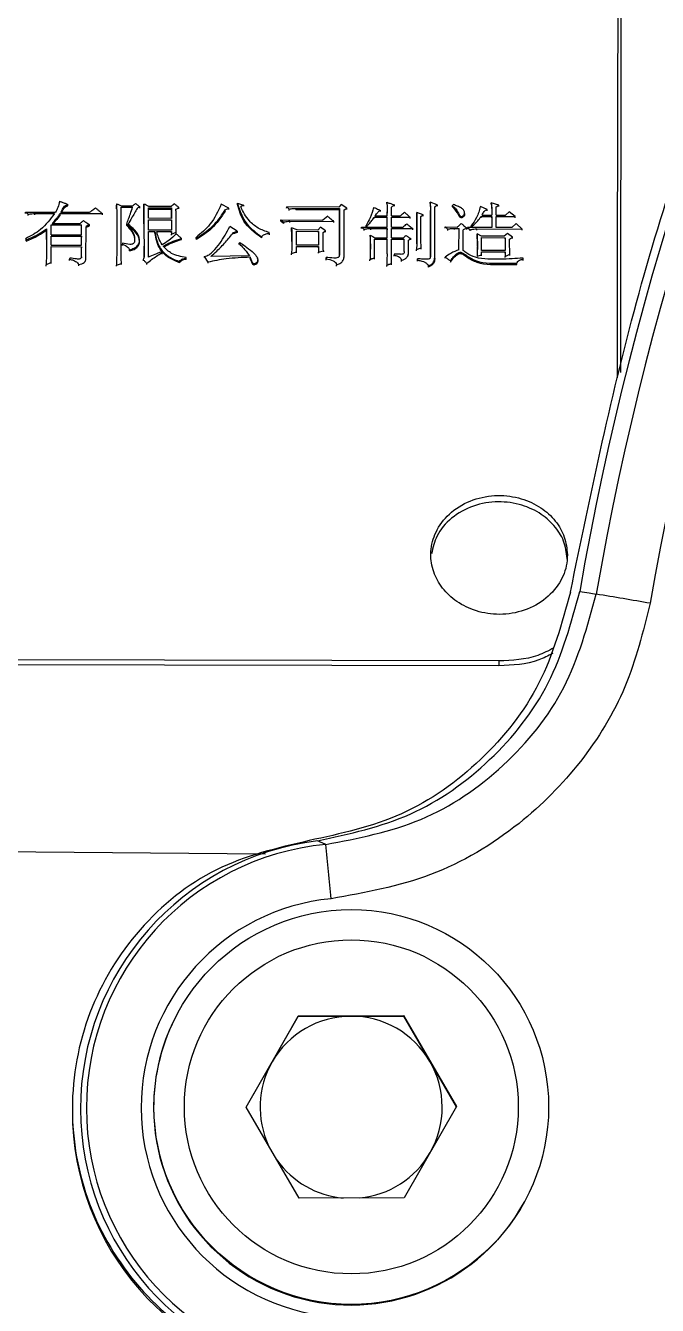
# Model space of a CAD drawing. Header units: millimetres. Extents: x 2271 to 4415, y 823 to 2339.
# Drawn here: x 2781.12 to 2801.94, y 2075.14 to 2117.29 of the extents above; entities that cross this region are included whole.
import ezdxf

# ---------------------------------------------------------------- set-up
doc = ezdxf.new("R2010")
doc.units = ezdxf.units.MM

msp = doc.modelspace()

# ---------------------------------------------------------------- linework, layer by layer
at = {"color": 7, "linetype": 'Continuous', "lineweight": 25}
for p, q in [((2782.521, 2111.357), (2782.521, 2111.399)), ((2784.122, 2111.423), (2784.122, 2111.381)), ((2784.124, 2111.253), (2784.122, 2111.38)), ((2784.272, 2109.907), (2784.274, 2111.307)), ((2784.274, 2111.307), (2784.652, 2111.306)), ((2784.285, 2111.351), (2784.652, 2111.351)), ((2784.803, 2111.229), (2784.804, 2111.27)), ((2785.171, 2111.288), (2785.929, 2111.286)), ((2785.171, 2110.941), (2785.171, 2111.288)), ((2785.171, 2111.245), (2785.928, 2111.244)), ((2785.918, 2111.331), (2785.182, 2111.332)), ((2785.929, 2111.286), (2785.928, 2110.939)), ((2785.928, 2110.939), (2785.928, 2111.244)), ((2787.822, 2111.274), (2787.573, 2111.407)), ((2787.702, 2111.179), (2787.703, 2111.221)), ((2787.703, 2111.221), (2787.822, 2111.274)), ((2788.103, 2111.4), (2788.103, 2111.442)), ((2789.725, 2111.273), (2789.726, 2111.315)), ((2789.726, 2111.315), (2789.812, 2111.244)), ((2791.446, 2111.312), (2789.726, 2111.315)), ((2789.812, 2111.202), (2789.812, 2111.244)), ((2790.028, 2111.27), (2791.467, 2111.267)), ((2790.028, 2111.228), (2790.028, 2111.27)), ((2790.028, 2111.228), (2791.467, 2111.225)), ((2791.521, 2111.391), (2791.446, 2111.312)), ((2791.467, 2111.267), (2791.465, 2109.732)), ((2791.465, 2109.731), (2791.467, 2111.225)), ((2791.705, 2111.276), (2791.521, 2111.391)), ((2791.617, 2109.687), (2791.619, 2111.222)), ((2791.619, 2111.222), (2791.705, 2111.276)), ((2792.819, 2111.161), (2792.819, 2111.202)), ((2793.176, 2111.024), (2793.176, 2111.308)), ((2794.68, 2111.386), (2794.453, 2111.475)), ((2794.463, 2111.199), (2794.462, 2109.691)), ((2794.463, 2111.157), (2794.463, 2111.199)), ((2794.602, 2109.655), (2794.604, 2111.324)), ((2794.604, 2111.324), (2794.68, 2111.386)), ((2795.188, 2111.316), (2795.188, 2111.358)), ((2796.335, 2111.232), (2796.108, 2111.33)), ((2796.335, 2111.19), (2796.335, 2111.232)), ((2796.714, 2111.373), (2796.465, 2111.453)), ((2796.627, 2111.32), (2796.714, 2111.373)), ((2796.627, 2111.044), (2796.627, 2111.32)), ((2781.125, 2111.102), (2781.126, 2111.144)), ((2781.126, 2111.144), (2782.11, 2111.142)), ((2781.212, 2111.031), (2781.212, 2111.073)), ((2781.428, 2111.099), (2782.077, 2111.098)), ((2781.428, 2111.057), (2781.428, 2111.099)), ((2782.001, 2110.769), (2782.921, 2110.767)), ((2782.261, 2111.097), (2783.657, 2111.095)), ((2782.261, 2111.056), (2782.261, 2111.097)), ((2782.283, 2111.142), (2783.235, 2111.14)), ((2784.457, 2110.705), (2784.457, 2110.746)), ((2785.928, 2110.939), (2785.171, 2110.941)), ((2785.171, 2110.896), (2785.928, 2110.895)), ((2785.171, 2110.549), (2785.171, 2110.896)), ((2785.928, 2110.895), (2785.928, 2110.547)), ((2789.53, 2110.888), (2789.617, 2110.817)), ((2789.53, 2110.888), (2790.915, 2110.886)), ((2789.53, 2110.847), (2789.53, 2110.888)), ((2789.617, 2110.775), (2789.53, 2110.847)), ((2789.833, 2110.843), (2791.272, 2110.841)), ((2789.833, 2110.802), (2789.833, 2110.843)), ((2791.077, 2111.01), (2790.915, 2110.886)), ((2792.613, 2110.981), (2793.035, 2110.98)), ((2792.613, 2110.939), (2792.613, 2110.981)), ((2792.635, 2111.025), (2793.035, 2111.024)), ((2793.035, 2111.024), (2793.036, 2111.158)), ((2793.036, 2111.158), (2793.035, 2111.116)), ((2793.035, 2110.65), (2793.035, 2110.98)), ((2793.176, 2111.024), (2793.468, 2111.023)), ((2793.176, 2110.98), (2793.793, 2110.978)), ((2793.176, 2110.65), (2793.176, 2110.98)), ((2794.225, 2111.058), (2794.009, 2111.138)), ((2794.149, 2110.175), (2794.15, 2111.004)), ((2794.15, 2111.004), (2794.225, 2111.058)), ((2794.462, 2109.69), (2794.463, 2111.157)), ((2795.587, 2111.103), (2795.587, 2111.128)), ((2795.588, 2111.137), (2795.588, 2111.145)), ((2796.129, 2111.001), (2796.486, 2111)), ((2796.162, 2111.045), (2796.486, 2111.045)), ((2796.486, 2111), (2796.486, 2110.635)), ((2796.486, 2110.959), (2796.486, 2111)), ((2796.626, 2110.635), (2796.627, 2111)), ((2796.627, 2111.044), (2796.93, 2111.044)), ((2796.627, 2111), (2797.254, 2110.999)), ((2797.06, 2111.159), (2796.93, 2111.044)), ((2797.254, 2110.999), (2797.06, 2111.159)), ((2797.286, 2110.767), (2797.146, 2110.634)), ((2797.481, 2110.589), (2797.286, 2110.767)), ((2781.817, 2110.559), (2781.817, 2110.6)), ((2781.968, 2110.054), (2781.969, 2110.358)), ((2781.969, 2110.724), (2782.964, 2110.722)), ((2781.969, 2110.403), (2781.969, 2110.724)), ((2781.969, 2110.403), (2782.964, 2110.401)), ((2781.969, 2110.358), (2782.964, 2110.356)), ((2782.963, 2110.052), (2782.964, 2110.356)), ((2782.964, 2110.401), (2782.964, 2110.722)), ((2782.964, 2110.356), (2782.964, 2110.316)), ((2783.114, 2109.613), (2783.116, 2110.677)), ((2785.17, 2109.663), (2785.171, 2110.504)), ((2785.928, 2110.547), (2785.171, 2110.549)), ((2785.171, 2110.504), (2785.387, 2110.504)), ((2785.387, 2110.463), (2785.387, 2110.504)), ((2785.452, 2110.504), (2785.928, 2110.503)), ((2785.928, 2110.503), (2785.928, 2110.422)), ((2785.928, 2110.382), (2785.928, 2110.422)), ((2788.091, 2110.517), (2787.854, 2110.669)), ((2787.972, 2110.472), (2788.091, 2110.517)), ((2788.091, 2110.475), (2787.972, 2110.431)), ((2787.972, 2110.432), (2787.972, 2110.472)), ((2789.151, 2110.443), (2789.151, 2110.47)), ((2789.151, 2110.443), (2789.151, 2110.403)), ((2790.071, 2110.558), (2789.887, 2110.629)), ((2790.049, 2110.513), (2790.774, 2110.512)), ((2790.049, 2110.057), (2790.049, 2110.513)), ((2790.752, 2110.556), (2790.071, 2110.558)), ((2790.839, 2110.645), (2790.752, 2110.556)), ((2790.774, 2110.512), (2790.774, 2110.056)), ((2791.001, 2110.529), (2790.839, 2110.645)), ((2790.925, 2110.476), (2791.001, 2110.529)), ((2790.925, 2110.1), (2790.925, 2110.476)), ((2792.191, 2110.652), (2793.035, 2110.65)), ((2792.191, 2110.611), (2792.191, 2110.652)), ((2792.277, 2110.54), (2792.278, 2110.58)), ((2792.342, 2110.664), (2792.343, 2110.705)), ((2792.375, 2110.651), (2792.375, 2110.687)), ((2792.494, 2110.607), (2793.035, 2110.606)), ((2792.494, 2110.565), (2792.494, 2110.607)), ((2793.035, 2110.302), (2793.035, 2110.606)), ((2793.035, 2110.606), (2793.035, 2110.565)), ((2793.175, 2110.302), (2793.176, 2110.605)), ((2793.176, 2110.65), (2793.554, 2110.649)), ((2793.176, 2110.605), (2793.879, 2110.604)), ((2794.949, 2110.615), (2794.95, 2110.656)), ((2794.95, 2110.656), (2795.35, 2110.655)), ((2795.036, 2110.544), (2795.036, 2110.584)), ((2795.252, 2110.611), (2795.404, 2110.61)), ((2795.252, 2110.569), (2795.252, 2110.611)), ((2795.403, 2109.904), (2795.404, 2110.61)), ((2795.404, 2110.57), (2795.404, 2110.61)), ((2795.544, 2109.886), (2795.545, 2110.565)), ((2795.685, 2110.636), (2795.772, 2110.565)), ((2796.486, 2110.635), (2795.685, 2110.636)), ((2795.685, 2110.596), (2795.685, 2110.636)), ((2795.771, 2110.524), (2795.772, 2110.565)), ((2795.804, 2110.699), (2795.848, 2110.69)), ((2795.804, 2110.657), (2795.804, 2110.699)), ((2795.988, 2110.591), (2797.481, 2110.589)), ((2795.988, 2110.55), (2795.988, 2110.591)), ((2796.003, 2110.266), (2795.998, 2110.39)), ((2796.15, 2110.35), (2795.999, 2110.431)), ((2796.896, 2110.349), (2796.15, 2110.35)), ((2797.146, 2110.634), (2796.626, 2110.635)), ((2797.005, 2110.438), (2796.896, 2110.349)), ((2797.167, 2110.321), (2797.005, 2110.438)), ((2781.146, 2110.195), (2781.146, 2110.235)), ((2781.968, 2110.054), (2782.963, 2110.052)), ((2781.968, 2110.009), (2782.963, 2110.007)), ((2781.968, 2109.489), (2781.968, 2110.009)), ((2782.963, 2109.676), (2782.963, 2110.007)), ((2782.963, 2110.007), (2782.963, 2109.968)), ((2784.316, 2110.121), (2784.315, 2110.082)), ((2784.315, 2110.046), (2784.316, 2110.086)), ((2784.316, 2110.121), (2784.316, 2110.086)), ((2784.553, 2109.867), (2784.553, 2109.906)), ((2784.874, 2110.208), (2784.875, 2110.249)), ((2785.029, 2109.714), (2785.027, 2110.021)), ((2786.263, 2110.239), (2786.263, 2110.279)), ((2786.739, 2110.314), (2786.761, 2110.287)), ((2786.739, 2110.274), (2786.739, 2110.314)), ((2788.156, 2110.075), (2788.156, 2110.114)), ((2790.774, 2110.056), (2790.049, 2110.057)), ((2790.049, 2110.012), (2790.773, 2110.011)), ((2790.049, 2109.842), (2790.049, 2110.012)), ((2790.773, 2110.011), (2790.773, 2109.832)), ((2792.623, 2109.64), (2792.624, 2110.258)), ((2792.624, 2110.258), (2793.035, 2110.257)), ((2792.634, 2110.303), (2793.035, 2110.302)), ((2793.034, 2109.774), (2793.035, 2110.257)), ((2793.034, 2110.218), (2793.035, 2110.257)), ((2793.175, 2110.302), (2793.575, 2110.301)), ((2793.175, 2110.257), (2793.597, 2110.256)), ((2793.175, 2109.711), (2793.175, 2110.257)), ((2793.597, 2109.845), (2793.597, 2110.256)), ((2793.737, 2109.791), (2793.738, 2110.22)), ((2794.019, 2110.104), (2794.008, 2109.916)), ((2794.008, 2109.916), (2794.159, 2109.969)), ((2794.008, 2109.876), (2794.008, 2109.916)), ((2796.15, 2110.305), (2796.929, 2110.304)), ((2796.15, 2109.885), (2796.15, 2110.305)), ((2796.929, 2110.304), (2796.928, 2109.883)), ((2797.069, 2110.259), (2797.167, 2110.321)), ((2782.963, 2109.676), (2782.963, 2109.636)), ((2783.114, 2109.574), (2783.114, 2109.613)), ((2785.029, 2109.677), (2785.029, 2109.717)), ((2785.613, 2109.806), (2785.613, 2109.766)), ((2786.413, 2109.586), (2786.414, 2109.625)), ((2786.414, 2109.625), (2786.414, 2109.652)), ((2787.009, 2109.686), (2787.008, 2109.647)), ((2787.009, 2109.686), (2787.127, 2109.498)), ((2787.127, 2109.498), (2787.127, 2109.459)), ((2788.502, 2109.702), (2787.225, 2109.686)), ((2788.523, 2109.657), (2788.523, 2109.618)), ((2788.767, 2109.609), (2788.767, 2109.619)), ((2789.886, 2109.78), (2790.049, 2109.842)), ((2789.886, 2109.741), (2789.886, 2109.78)), ((2790.773, 2109.832), (2790.936, 2109.876)), ((2790.773, 2109.793), (2790.773, 2109.832)), ((2790.936, 2109.876), (2790.935, 2109.837)), ((2791.022, 2109.607), (2791.022, 2109.652)), ((2791.022, 2109.652), (2791.022, 2109.613)), ((2791.022, 2109.568), (2791.022, 2109.607)), ((2791.617, 2109.647), (2791.617, 2109.687)), ((2792.471, 2109.539), (2792.471, 2109.578)), ((2793.272, 2109.765), (2793.272, 2109.729)), ((2793.272, 2109.765), (2793.272, 2109.726)), ((2793.272, 2109.69), (2793.272, 2109.729)), ((2793.51, 2109.519), (2793.51, 2109.558)), ((2793.737, 2109.752), (2793.737, 2109.791)), ((2794.04, 2109.566), (2794.04, 2109.611)), ((2794.04, 2109.611), (2794.04, 2109.572)), ((2794.04, 2109.527), (2794.04, 2109.566)), ((2794.462, 2109.651), (2794.462, 2109.691)), ((2794.602, 2109.615), (2794.602, 2109.655)), ((2794.948, 2109.624), (2794.949, 2109.663)), ((2795.998, 2109.697), (2796.149, 2109.741)), ((2796.149, 2109.84), (2796.928, 2109.839)), ((2796.149, 2109.741), (2796.149, 2109.84)), ((2796.928, 2109.883), (2796.15, 2109.885)), ((2796.928, 2109.839), (2796.928, 2109.686)), ((2796.928, 2109.686), (2797.08, 2109.758)), ((2796.928, 2109.647), (2796.928, 2109.686)), ((2797.512, 2109.595), (2797.512, 2109.631)), ((2797.512, 2109.557), (2797.512, 2109.595)), ((2781.805, 2109.37), (2781.805, 2109.409)), ((2784.12, 2109.404), (2784.283, 2109.458)), ((2784.12, 2109.366), (2784.12, 2109.404)), ((2785.115, 2109.418), (2785.115, 2109.456)), ((2793.023, 2109.35), (2793.023, 2109.388)), ((2794.396, 2109.338), (2794.397, 2109.377)), ((2796.721, 2096.366), (2759.721, 2096.434)), ((2796.72, 2096.207), (2759.72, 2096.274)), ((2796.721, 2096.366), (2796.72, 2096.206)), ((2789.033, 2089.997), (2758.582, 2090.282)), ((2786.152, 2084.793), (2786.14, 2084.771)), ((2788.393, 2081.668), (2790.116, 2084.673)), ((2789.248, 2083.158), (2790.109, 2084.661)), ((2790.109, 2084.661), (2790.116, 2084.673)), ((2790.109, 2084.661), (2791.841, 2084.666)), ((2790.116, 2084.673), (2793.58, 2084.684)), ((2791.841, 2084.666), (2793.573, 2084.671)), ((2793.573, 2084.671), (2793.58, 2084.684)), ((2793.573, 2084.671), (2794.444, 2083.174)), ((2793.58, 2084.684), (2795.321, 2081.689)), ((2788.393, 2081.667), (2789.248, 2083.158)), ((2794.444, 2083.174), (2795.314, 2081.677)), ((2790.135, 2078.673), (2788.393, 2081.668)), ((2795.321, 2081.689), (2793.599, 2078.684)), ((2782.665, 2081.624), (2782.665, 2081.545)), ((2793.599, 2078.684), (2790.135, 2078.673)), ((2797.547, 2078.536), (2797.559, 2078.558))]:
    msp.add_line(p, q, dxfattribs=at)
at = {"color": 7, "linetype": 'Continuous', "lineweight": 25, "flags": 128}
for points in [[(2800.703, 2154.57), (2800.702, 2154.063), (2800.7, 2153.205), (2800.698, 2152), (2800.695, 2150.454), (2800.691, 2148.575), (2800.687, 2146.37), (2800.682, 2143.852), (2800.677, 2141.032), (2800.671, 2137.923), (2800.665, 2134.541), (2800.658, 2130.901), (2800.651, 2127.022), (2800.643, 2122.921), (2800.635, 2118.619), (2800.627, 2114.136), (2800.618, 2109.494), (2800.611, 2105.691)], [(2784.89, 2111.315), (2784.847, 2111.293), (2784.825, 2111.282), (2784.804, 2111.27)], [(2784.89, 2111.273), (2784.89, 2111.296), (2784.89, 2111.315)], [(2785.02, 2111.37), (2785.02, 2111.393), (2785.02, 2111.412)], [(2785.928, 2111.244), (2785.929, 2111.268), (2785.929, 2111.286)], [(2786.177, 2111.253), (2786.177, 2111.276), (2786.177, 2111.295)], [(2787.821, 2111.232), (2787.822, 2111.255), (2787.822, 2111.274)], [(2788.103, 2111.442), (2788.206, 2111.411), (2788.309, 2111.379)], [(2788.309, 2111.379), (2788.308, 2111.356), (2788.308, 2111.338)], [(2791.467, 2111.225), (2791.467, 2111.249), (2791.467, 2111.267)], [(2791.705, 2111.234), (2791.705, 2111.257), (2791.705, 2111.276)], [(2793.025, 2111.426), (2793.025, 2111.45), (2793.025, 2111.468)], [(2793.274, 2111.346), (2793.274, 2111.369), (2793.274, 2111.388)], [(2794.453, 2111.432), (2794.453, 2111.456), (2794.453, 2111.475)], [(2794.68, 2111.386), (2794.68, 2111.362), (2794.68, 2111.344)], [(2795.585, 2111.102), (2795.588, 2111.087), (2795.58, 2111.042), (2795.554, 2110.999), (2795.515, 2110.966), (2795.497, 2110.96), (2795.478, 2110.96), (2795.458, 2110.966), (2795.434, 2110.983), (2795.417, 2111.006), (2795.359, 2111.125), (2795.282, 2111.225), (2795.188, 2111.316), (2795.188, 2111.316)], [(2796.465, 2111.411), (2796.465, 2111.435), (2796.465, 2111.453)], [(2796.713, 2111.331), (2796.714, 2111.354), (2796.714, 2111.373)], [(2783.657, 2111.053), (2783.657, 2111.076), (2783.657, 2111.095)], [(2785.928, 2110.854), (2785.928, 2110.877), (2785.928, 2110.895)], [(2789.617, 2110.817), (2789.617, 2110.796), (2789.617, 2110.776)], [(2791.272, 2110.841), (2791.272, 2110.817), (2791.272, 2110.8)], [(2793.035, 2110.939), (2793.035, 2110.961), (2793.035, 2110.98)], [(2793.792, 2110.937), (2793.792, 2110.96), (2793.793, 2110.978)], [(2794.009, 2111.096), (2794.009, 2111.12), (2794.009, 2111.138)], [(2794.225, 2111.016), (2794.225, 2111.039), (2794.225, 2111.058)], [(2796.129, 2110.96), (2796.129, 2110.972), (2796.129, 2110.984), (2796.129, 2111.001)], [(2797.254, 2110.958), (2797.254, 2110.98), (2797.254, 2110.999)], [(2782.964, 2110.681), (2782.964, 2110.704), (2782.964, 2110.722)], [(2783.234, 2110.689), (2783.175, 2110.663), (2783.115, 2110.636)], [(2783.235, 2110.731), (2783.19, 2110.711), (2783.153, 2110.694), (2783.116, 2110.677)], [(2783.234, 2110.689), (2783.234, 2110.712), (2783.235, 2110.731)], [(2785.928, 2110.462), (2785.928, 2110.485), (2785.928, 2110.503)], [(2785.928, 2110.422), (2786.009, 2110.453), (2786.09, 2110.485)], [(2786.09, 2110.443), (2786.09, 2110.466), (2786.09, 2110.485)], [(2788.091, 2110.517), (2788.091, 2110.494), (2788.091, 2110.475)], [(2788.902, 2110.337), (2788.902, 2110.325), (2788.902, 2110.313), (2788.902, 2110.296)], [(2789.887, 2110.588), (2789.887, 2110.611), (2789.887, 2110.629)], [(2790.774, 2110.471), (2790.774, 2110.494), (2790.774, 2110.512)], [(2791.001, 2110.489), (2791.001, 2110.511), (2791.001, 2110.529)], [(2792.343, 2110.705), (2792.359, 2110.696), (2792.375, 2110.687)], [(2792.472, 2110.343), (2792.472, 2110.366), (2792.472, 2110.384)], [(2793.878, 2110.564), (2793.879, 2110.586), (2793.879, 2110.604)], [(2795.664, 2110.619), (2795.619, 2110.599), (2795.582, 2110.582), (2795.545, 2110.565)], [(2795.663, 2110.578), (2795.663, 2110.601), (2795.664, 2110.619)], [(2795.847, 2110.649), (2795.847, 2110.667), (2795.847, 2110.678), (2795.848, 2110.69)], [(2795.998, 2110.39), (2795.999, 2110.413), (2795.999, 2110.431)], [(2797.481, 2110.548), (2797.481, 2110.57), (2797.481, 2110.589)], [(2786.76, 2110.247), (2786.76, 2110.261), (2786.76, 2110.274), (2786.761, 2110.287)], [(2788.156, 2110.114), (2788.164, 2110.121), (2788.176, 2110.131), (2788.188, 2110.141)], [(2790.773, 2109.972), (2790.773, 2109.993), (2790.773, 2110.011)], [(2793.597, 2110.216), (2793.597, 2110.238), (2793.597, 2110.256)], [(2793.813, 2110.234), (2793.813, 2110.256), (2793.813, 2110.274)], [(2794.159, 2109.93), (2794.159, 2109.951), (2794.159, 2109.969)], [(2796.929, 2110.264), (2796.929, 2110.286), (2796.929, 2110.304)], [(2797.167, 2110.281), (2797.167, 2110.303), (2797.167, 2110.321)], [(2781.967, 2109.451), (2781.968, 2109.472), (2781.968, 2109.489)], [(2782.573, 2109.557), (2782.573, 2109.572), (2782.573, 2109.584), (2782.574, 2109.596)], [(2784.997, 2109.582), (2784.997, 2109.572), (2784.996, 2109.562), (2784.996, 2109.544)], [(2785.613, 2109.806), (2785.603, 2109.819), (2785.592, 2109.832)], [(2786.197, 2109.479), (2786.197, 2109.489), (2786.197, 2109.5), (2786.197, 2109.517)], [(2788.765, 2109.578), (2788.773, 2109.539), (2788.764, 2109.484), (2788.742, 2109.446), (2788.707, 2109.418), (2788.668, 2109.405), (2788.646, 2109.404), (2788.629, 2109.409), (2788.615, 2109.419), (2788.6, 2109.44), (2788.58, 2109.493), (2788.56, 2109.542), (2788.523, 2109.617), (2788.523, 2109.617)], [(2790.048, 2109.803), (2790.048, 2109.825), (2790.049, 2109.842)], [(2792.623, 2109.601), (2792.623, 2109.623), (2792.623, 2109.64)], [(2795.122, 2109.537), (2795.121, 2109.527), (2795.121, 2109.517), (2795.121, 2109.498)], [(2796.149, 2109.702), (2796.149, 2109.724), (2796.149, 2109.741)], [(2796.928, 2109.799), (2796.928, 2109.821), (2796.928, 2109.839)], [(2797.079, 2109.719), (2797.08, 2109.74), (2797.08, 2109.758)], [(2782.876, 2109.377), (2782.876, 2109.387), (2782.876, 2109.399), (2782.876, 2109.416)], [(2784.282, 2109.419), (2784.282, 2109.44), (2784.283, 2109.458)], [(2791.368, 2109.371), (2791.368, 2109.381), (2791.368, 2109.393), (2791.368, 2109.409)], [(2793.185, 2109.412), (2793.185, 2109.433), (2793.185, 2109.451)], [(2797.306, 2109.423), (2797.306, 2109.432), (2797.306, 2109.444), (2797.307, 2109.461)]]:
    msp.add_lwpolyline(points, dxfattribs=at)
at = {"color": 7, "linetype": 'Continuous', "lineweight": 25}
for centre, radius in [((2791.855, 2081.675), 6.5), ((2791.857, 2081.679), 5.5)]:
    msp.add_circle(centre, radius, dxfattribs=at)
for centre, radius, start, end in [((2896.822, 2081.75), 98.896, 99.98751, 170.15867), ((2896.839, 2081.782), 98.356, 99.97048, 170.17569), ((2896.842, 2081.788), 96.559, 99.97048, 170.17569), ((2775.727, 1950.729), 149.803, 80.01559, 80.70386), ((2791.823, 2081.616), 8.89, 96.9898, 263.1569), ((2791.84, 2081.648), 8.712, 95.4458, 264.7009), ((2561.543, 2067.083), 230.644, 5.33659, 5.78237), ((2791.843, 2081.653), 6.912, 95.4458, 264.7009), ((2791.843, 2081.653), 6.5, 151.3365, 180.1802), ((2791.85, 2081.666), 3, 90.1798, 150.1799), ((2791.85, 2081.666), 3, 30.1802, 90.1798), ((2791.85, 2081.666), 3, 150.1801, 204.997), ((2791.85, 2081.666), 3, 330.1801, 30.1803), ((2791.565, 2081.537), 8.9, 179.9463, 262.673), ((2791.843, 2081.653), 6.5, 180.1802, 331.3362), ((2791.85, 2081.666), 3, 275.4239, 330.1799), ((2791.85, 2081.666), 3, 215.3635, 264.9358)]:
    msp.add_arc(centre, radius, start, end, dxfattribs=at)
for points, knots in [([(2800.733, 2105.859), (2800.734, 2106.279), (2800.737, 2108.634), (2800.741, 2112.745), (2800.746, 2118.154), (2800.75, 2123.904), (2800.753, 2129.857), (2800.754, 2135.782), (2800.753, 2141.052), (2800.749, 2145.578), (2800.743, 2149.332), (2800.736, 2151.921), (2800.729, 2153.614), (2800.722, 2154.694), (2800.714, 2155.42), (2800.708, 2155.571), (2800.705, 2155.647)], [0, 0, 0, 0, 0.014578, 0.081755, 0.14893, 0.216107, 0.307058, 0.398277, 0.489229, 0.580182, 0.671403, 0.762355, 0.82102, 0.879684, 0.93984, 1, 1, 1, 1]), ([(2799.073, 2098.631), (2799.757, 2101.931), (2801.124, 2108.532), (2804.439, 2118.103), (2808.646, 2127.3), (2813.77, 2136.036), (2819.818, 2144.131), (2824.539, 2149.649), (2827.426, 2152.215), (2827.795, 2152.544)], [0, 0, 0, 0, 0.1626891, 0.3253783, 0.4880674, 0.6507566, 0.8134457, 0.9761349, 1, 1, 1, 1]), ([(2782.24, 2111.506), (2782.226, 2111.435), (2782.201, 2111.309), (2782.138, 2111.193), (2782.11, 2111.142)], [0, 0, 0, 0, 0.5568672, 1, 1, 1, 1]), ([(2782.24, 2111.506), (2782.271, 2111.494), (2782.333, 2111.471), (2782.427, 2111.435), (2782.49, 2111.411), (2782.521, 2111.399)], [0, 0, 0, 0, 0.328015, 0.664007, 1, 1, 1, 1]), ([(2782.283, 2111.142), (2782.304, 2111.176), (2782.339, 2111.231), (2782.385, 2111.309), (2782.438, 2111.372), (2782.493, 2111.39), (2782.521, 2111.399)], [0, 0, 0, 0, 0.334928, 0.552034, 0.77193, 1, 1, 1, 1]), ([(2782.309, 2111.142), (2782.321, 2111.161), (2782.347, 2111.203), (2782.385, 2111.267), (2782.438, 2111.33), (2782.493, 2111.348), (2782.521, 2111.357)], [0, 0, 0, 0, 0.22773, 0.479747, 0.73506, 1, 1, 1, 1]), ([(2783.235, 2111.14), (2783.261, 2111.159), (2783.306, 2111.192), (2783.371, 2111.239), (2783.41, 2111.268), (2783.43, 2111.282)], [0, 0, 0, 0, 0.400148, 0.700074, 1, 1, 1, 1]), ([(2783.43, 2111.282), (2783.455, 2111.262), (2783.505, 2111.22), (2783.58, 2111.158), (2783.631, 2111.116), (2783.657, 2111.095)], [0, 0, 0, 0, 0.32637, 0.663185, 1, 1, 1, 1]), ([(2784.122, 2111.423), (2784.128, 2111.095), (2784.136, 2110.597), (2784.129, 2109.923), (2784.123, 2109.577), (2784.12, 2109.404)], [0, 0, 0, 0, 0.489068, 0.74452, 1, 1, 1, 1]), ([(2784.122, 2111.423), (2784.137, 2111.416), (2784.167, 2111.403), (2784.221, 2111.379), (2784.26, 2111.362), (2784.285, 2111.351)], [0, 0, 0, 0, 0.277504, 0.555008, 1, 1, 1, 1]), ([(2784.457, 2110.746), (2784.477, 2110.804), (2784.517, 2110.92), (2784.582, 2111.106), (2784.627, 2111.235), (2784.652, 2111.306)], [0, 0, 0, 0, 0.309196, 0.61839, 1, 1, 1, 1]), ([(2784.804, 2111.27), (2784.773, 2111.217), (2784.711, 2111.11), (2784.609, 2110.935), (2784.539, 2110.814), (2784.5, 2110.746)], [0, 0, 0, 0, 0.306625, 0.61325, 1, 1, 1, 1]), ([(2784.652, 2111.351), (2784.665, 2111.361), (2784.687, 2111.379), (2784.72, 2111.406), (2784.74, 2111.422), (2784.75, 2111.43)], [0, 0, 0, 0, 0.3807691, 0.6903845, 1, 1, 1, 1]), ([(2784.75, 2111.43), (2784.762, 2111.42), (2784.787, 2111.4), (2784.834, 2111.361), (2784.868, 2111.333), (2784.89, 2111.315)], [0, 0, 0, 0, 0.263606, 0.527213, 1, 1, 1, 1]), ([(2785.02, 2111.412), (2785.021, 2111.232), (2785.023, 2110.861), (2785.025, 2110.392), (2785.027, 2110.007), (2785.029, 2109.814), (2785.029, 2109.717)], [0, 0, 0, 0, 0.319379, 0.6596775, 0.8298373, 1, 1, 1, 1]), ([(2785.182, 2111.332), (2785.155, 2111.345), (2785.101, 2111.372), (2785.047, 2111.399), (2785.02, 2111.412)], [0, 0, 0, 0, 0.500001, 1, 1, 1, 1]), ([(2785.023, 2110.759), (2785.023, 2110.816), (2785.022, 2111.02), (2785.021, 2111.224), (2785.02, 2111.37)], [0, 0, 0, 0, 0.2818112, 1, 1, 1, 1]), ([(2786.026, 2111.419), (2786.008, 2111.404), (2785.972, 2111.375), (2785.936, 2111.345), (2785.918, 2111.331)], [0, 0, 0, 0, 0.500001, 1, 1, 1, 1]), ([(2786.177, 2111.295), (2786.152, 2111.315), (2786.102, 2111.357), (2786.051, 2111.398), (2786.026, 2111.419)], [0, 0, 0, 0, 0.500001, 1, 1, 1, 1]), ([(2786.08, 2111.241), (2786.096, 2111.25), (2786.129, 2111.268), (2786.161, 2111.286), (2786.177, 2111.295)], [0, 0, 0, 0, 0.500002, 1, 1, 1, 1]), ([(2786.09, 2110.485), (2786.086, 2110.636), (2786.081, 2110.838), (2786.08, 2111.09), (2786.08, 2111.191), (2786.08, 2111.241)], [0, 0, 0, 0, 0.600138, 0.800068, 1, 1, 1, 1]), ([(2787.573, 2111.407), (2787.466, 2111.176), (2787.274, 2110.756), (2786.904, 2110.45), (2786.739, 2110.314)], [0, 0, 0, 0, 0.552865, 1, 1, 1, 1]), ([(2787.702, 2111.179), (2787.564, 2110.976), (2787.315, 2110.61), (2786.932, 2110.358), (2786.76, 2110.246)], [0, 0, 0, 0, 0.55369, 1, 1, 1, 1]), ([(2786.761, 2110.287), (2786.975, 2110.434), (2787.354, 2110.693), (2787.597, 2111.061), (2787.703, 2111.221)], [0, 0, 0, 0, 0.565351, 1, 1, 1, 1]), ([(2788.103, 2111.442), (2788.183, 2111.198), (2788.328, 2110.754), (2788.724, 2110.466), (2788.902, 2110.337)], [0, 0, 0, 0, 0.5503818, 1, 1, 1, 1]), ([(2788.902, 2110.296), (2788.68, 2110.465), (2788.288, 2110.764), (2788.159, 2111.208), (2788.103, 2111.4)], [0, 0, 0, 0, 0.567768, 1, 1, 1, 1]), ([(2788.309, 2111.379), (2788.294, 2111.372), (2788.271, 2111.359), (2788.238, 2111.341), (2788.22, 2111.331), (2788.211, 2111.326)], [0, 0, 0, 0, 0.4397358, 0.7198737, 1, 1, 1, 1]), ([(2789.151, 2110.47), (2789.026, 2110.514), (2788.779, 2110.601), (2788.427, 2110.888), (2788.292, 2111.162), (2788.211, 2111.326)], [0, 0, 0, 0, 0.290045, 0.572386, 1, 1, 1, 1]), ([(2789.812, 2111.244), (2789.852, 2111.252), (2789.923, 2111.268), (2789.996, 2111.269), (2790.028, 2111.27)], [0, 0, 0, 0, 0.558835, 1, 1, 1, 1]), ([(2792.592, 2111.301), (2792.559, 2111.186), (2792.498, 2110.979), (2792.39, 2110.789), (2792.343, 2110.705)], [0, 0, 0, 0, 0.557381, 1, 1, 1, 1]), ([(2792.592, 2111.301), (2792.622, 2111.288), (2792.675, 2111.265), (2792.751, 2111.232), (2792.796, 2111.212), (2792.819, 2111.202)], [0, 0, 0, 0, 0.397712, 0.698856, 1, 1, 1, 1]), ([(2792.635, 2111.025), (2792.652, 2111.048), (2792.68, 2111.086), (2792.725, 2111.135), (2792.766, 2111.175), (2792.801, 2111.193), (2792.819, 2111.202)], [0, 0, 0, 0, 0.335639, 0.554348, 0.775254, 1, 1, 1, 1]), ([(2793.025, 2111.468), (2793.028, 2111.432), (2793.033, 2111.363), (2793.035, 2111.259), (2793.035, 2111.191), (2793.036, 2111.158)], [0, 0, 0, 0, 0.349478, 0.674651, 1, 1, 1, 1]), ([(2793.025, 2111.468), (2793.056, 2111.458), (2793.114, 2111.44), (2793.196, 2111.413), (2793.248, 2111.396), (2793.274, 2111.388)], [0, 0, 0, 0, 0.378869, 0.689434, 1, 1, 1, 1]), ([(2793.274, 2111.388), (2793.261, 2111.378), (2793.239, 2111.36), (2793.206, 2111.333), (2793.186, 2111.317), (2793.176, 2111.308)], [0, 0, 0, 0, 0.380769, 0.690385, 1, 1, 1, 1]), ([(2794.453, 2111.475), (2794.455, 2111.444), (2794.459, 2111.383), (2794.462, 2111.292), (2794.463, 2111.23), (2794.463, 2111.199)], [0, 0, 0, 0, 0.331886, 0.665867, 1, 1, 1, 1]), ([(2794.453, 2111.432), (2794.455, 2111.402), (2794.459, 2111.341), (2794.462, 2111.249), (2794.463, 2111.188), (2794.463, 2111.157)], [0, 0, 0, 0, 0.332348, 0.666098, 1, 1, 1, 1]), ([(2795.188, 2111.358), (2795.226, 2111.324), (2795.322, 2111.238), (2795.383, 2111.116), (2795.425, 2111.033), (2795.445, 2111.015), (2795.463, 2111.004), (2795.485, 2111), (2795.505, 2111.003), (2795.531, 2111.016), (2795.559, 2111.044), (2795.584, 2111.084), (2795.591, 2111.133), (2795.581, 2111.181), (2795.546, 2111.233), (2795.471, 2111.29), (2795.357, 2111.345), (2795.266, 2111.377), (2795.221, 2111.393)], [0, 0, 0, 0, 0.132576, 0.339199, 0.368942, 0.383767, 0.408892, 0.423885, 0.438973, 0.45932, 0.498147, 0.542368, 0.587069, 0.63299, 0.675109, 0.75468, 0.876187, 1, 1, 1, 1]), ([(2795.188, 2111.358), (2795.191, 2111.361), (2795.198, 2111.368), (2795.209, 2111.38), (2795.217, 2111.389), (2795.221, 2111.393)], [0, 0, 0, 0, 0.2528387, 0.6263951, 1, 1, 1, 1]), ([(2796.108, 2111.33), (2796.073, 2111.204), (2796.011, 2110.978), (2795.868, 2110.785), (2795.804, 2110.699)], [0, 0, 0, 0, 0.555082, 1, 1, 1, 1]), ([(2796.162, 2111.045), (2796.184, 2111.087), (2796.215, 2111.145), (2796.275, 2111.212), (2796.315, 2111.225), (2796.335, 2111.232)], [0, 0, 0, 0, 0.55151, 0.77279, 1, 1, 1, 1]), ([(2796.465, 2111.453), (2796.47, 2111.412), (2796.481, 2111.331), (2796.485, 2111.194), (2796.486, 2111.099), (2796.486, 2111.045)], [0, 0, 0, 0, 0.301938, 0.603838, 1, 1, 1, 1]), ([(2796.465, 2111.411), (2796.47, 2111.37), (2796.48, 2111.289), (2796.484, 2111.167), (2796.485, 2111.085), (2796.485, 2111.045)], [0, 0, 0, 0, 0.333438, 0.666838, 1, 1, 1, 1]), ([(2782.077, 2111.098), (2781.939, 2110.91), (2781.687, 2110.569), (2781.299, 2110.363), (2781.125, 2110.27)], [0, 0, 0, 0, 0.551948, 1, 1, 1, 1]), ([(2781.212, 2111.073), (2781.2, 2111.083), (2781.179, 2111.1), (2781.15, 2111.124), (2781.134, 2111.137), (2781.126, 2111.144)], [0, 0, 0, 0, 0.42836, 0.71418, 1, 1, 1, 1]), ([(2781.212, 2111.073), (2781.252, 2111.081), (2781.323, 2111.097), (2781.396, 2111.098), (2781.428, 2111.099)], [0, 0, 0, 0, 0.558835, 1, 1, 1, 1]), ([(2782.001, 2110.769), (2782.044, 2110.816), (2782.112, 2110.892), (2782.196, 2111.003), (2782.24, 2111.066), (2782.261, 2111.097)], [0, 0, 0, 0, 0.451239, 0.725379, 1, 1, 1, 1]), ([(2782.261, 2111.056), (2782.225, 2111.004), (2782.167, 2110.921), (2782.09, 2110.826), (2782.051, 2110.783), (2782.038, 2110.768)], [0, 0, 0, 0, 0.525062, 0.837836, 1, 1, 1, 1]), ([(2782.921, 2110.767), (2782.933, 2110.778), (2782.957, 2110.799), (2782.993, 2110.832), (2783.017, 2110.854), (2783.029, 2110.865)], [0, 0, 0, 0, 0.327554, 0.663777, 1, 1, 1, 1]), ([(2783.029, 2110.865), (2783.056, 2110.847), (2783.104, 2110.816), (2783.173, 2110.771), (2783.214, 2110.744), (2783.235, 2110.731)], [0, 0, 0, 0, 0.395864, 0.697932, 1, 1, 1, 1]), ([(2784.457, 2110.746), (2784.515, 2110.682), (2784.619, 2110.569), (2784.709, 2110.385), (2784.721, 2110.251), (2784.714, 2110.166), (2784.691, 2110.126), (2784.662, 2110.099), (2784.617, 2110.082), (2784.497, 2110.085), (2784.395, 2110.105), (2784.316, 2110.121)], [0, 0, 0, 0, 0.23749, 0.42213, 0.564767, 0.621672, 0.660734, 0.693271, 0.725998, 0.787152, 1, 1, 1, 1]), ([(2784.553, 2109.906), (2784.602, 2109.921), (2784.699, 2109.951), (2784.827, 2110.036), (2784.884, 2110.172), (2784.867, 2110.359), (2784.736, 2110.568), (2784.58, 2110.686), (2784.5, 2110.746)], [0, 0, 0, 0, 0.127311, 0.25064, 0.376347, 0.501102, 0.745819, 1, 1, 1, 1]), ([(2789.617, 2110.817), (2789.657, 2110.826), (2789.728, 2110.841), (2789.801, 2110.843), (2789.833, 2110.843)], [0, 0, 0, 0, 0.5588391, 1, 1, 1, 1]), ([(2791.077, 2111.01), (2791.102, 2110.989), (2791.146, 2110.95), (2791.211, 2110.894), (2791.252, 2110.858), (2791.272, 2110.841)], [0, 0, 0, 0, 0.371336, 0.685668, 1, 1, 1, 1]), ([(2792.375, 2110.687), (2792.396, 2110.711), (2792.449, 2110.77), (2792.53, 2110.867), (2792.585, 2110.943), (2792.613, 2110.981)], [0, 0, 0, 0, 0.249893, 0.624561, 1, 1, 1, 1]), ([(2793.468, 2111.023), (2793.48, 2111.034), (2793.505, 2111.054), (2793.552, 2111.092), (2793.587, 2111.121), (2793.609, 2111.139)], [0, 0, 0, 0, 0.26361, 0.527219, 1, 1, 1, 1]), ([(2793.554, 2110.649), (2793.567, 2110.659), (2793.591, 2110.68), (2793.635, 2110.715), (2793.666, 2110.741), (2793.684, 2110.756)], [0, 0, 0, 0, 0.285577, 0.571154, 1, 1, 1, 1]), ([(2793.609, 2111.139), (2793.633, 2111.118), (2793.675, 2111.081), (2793.737, 2111.027), (2793.774, 2110.995), (2793.793, 2110.978)], [0, 0, 0, 0, 0.392599, 0.6963, 1, 1, 1, 1]), ([(2793.684, 2110.756), (2793.709, 2110.736), (2793.755, 2110.701), (2793.819, 2110.65), (2793.859, 2110.62), (2793.879, 2110.604)], [0, 0, 0, 0, 0.390379, 0.695189, 1, 1, 1, 1]), ([(2794.009, 2111.138), (2794.013, 2110.979), (2794.018, 2110.74), (2794.019, 2110.395), (2794.019, 2110.209), (2794.019, 2110.104)], [0, 0, 0, 0, 0.462622, 0.693931, 1, 1, 1, 1]), ([(2794.019, 2110.099), (2794.019, 2110.167), (2794.019, 2110.255), (2794.018, 2110.363), (2794.018, 2110.423), (2794.018, 2110.483), (2794.018, 2110.562), (2794.017, 2110.767), (2794.012, 2110.952), (2794.009, 2111.096)], [0, 0, 0, 0, 0.203596, 0.263608, 0.323621, 0.383633, 0.443646, 0.563671, 1, 1, 1, 1]), ([(2795.35, 2110.655), (2795.362, 2110.666), (2795.386, 2110.687), (2795.429, 2110.725), (2795.46, 2110.753), (2795.48, 2110.771)], [0, 0, 0, 0, 0.275028, 0.550056, 1, 1, 1, 1]), ([(2795.48, 2110.771), (2795.505, 2110.75), (2795.547, 2110.715), (2795.609, 2110.664), (2795.645, 2110.634), (2795.664, 2110.619)], [0, 0, 0, 0, 0.403163, 0.701581, 1, 1, 1, 1]), ([(2795.848, 2110.69), (2795.907, 2110.743), (2796.013, 2110.838), (2796.094, 2110.951), (2796.129, 2111.001)], [0, 0, 0, 0, 0.5632806, 1, 1, 1, 1]), ([(2781.146, 2110.235), (2781.281, 2110.29), (2781.52, 2110.39), (2781.727, 2110.536), (2781.817, 2110.599)], [0, 0, 0, 0, 0.5634054, 1, 1, 1, 1]), ([(2781.146, 2110.194), (2781.281, 2110.25), (2781.519, 2110.349), (2781.727, 2110.495), (2781.817, 2110.558)], [0, 0, 0, 0, 0.563449, 1, 1, 1, 1]), ([(2781.817, 2110.599), (2781.817, 2110.495), (2781.816, 2110.286), (2781.816, 2109.889), (2781.809, 2109.596), (2781.805, 2109.409)], [0, 0, 0, 0, 0.263974, 0.527948, 1, 1, 1, 1]), ([(2781.816, 2110.249), (2781.816, 2110.301), (2781.817, 2110.378), (2781.817, 2110.481), (2781.817, 2110.533), (2781.817, 2110.558)], [0, 0, 0, 0, 0.499765, 0.749882, 1, 1, 1, 1]), ([(2784.457, 2110.705), (2784.514, 2110.641), (2784.616, 2110.528), (2784.705, 2110.362), (2784.71, 2110.265), (2784.711, 2110.234)], [0, 0, 0, 0, 0.463559, 0.823135, 1, 1, 1, 1]), ([(2784.553, 2109.866), (2784.602, 2109.881), (2784.698, 2109.911), (2784.827, 2109.996), (2784.884, 2110.132), (2784.867, 2110.318), (2784.736, 2110.527), (2784.58, 2110.645), (2784.5, 2110.705)], [0, 0, 0, 0, 0.127389, 0.250753, 0.376419, 0.501111, 0.745773, 1, 1, 1, 1]), ([(2785.387, 2110.504), (2785.407, 2110.386), (2785.447, 2110.15), (2785.62, 2109.841), (2785.896, 2109.635), (2786.096, 2109.557), (2786.197, 2109.517)], [0, 0, 0, 0, 0.271409, 0.54611, 0.770558, 1, 1, 1, 1]), ([(2786.197, 2109.478), (2786.069, 2109.529), (2785.819, 2109.631), (2785.476, 2109.963), (2785.42, 2110.275), (2785.387, 2110.463)], [0, 0, 0, 0, 0.291427, 0.572864, 1, 1, 1, 1]), ([(2785.625, 2110.065), (2785.58, 2110.144), (2785.5, 2110.283), (2785.467, 2110.436), (2785.452, 2110.504)], [0, 0, 0, 0, 0.561781, 1, 1, 1, 1]), ([(2786.09, 2110.431), (2786.011, 2110.355), (2785.869, 2110.219), (2785.7, 2110.113), (2785.625, 2110.065)], [0, 0, 0, 0, 0.556475, 1, 1, 1, 1]), ([(2786.263, 2110.279), (2786.234, 2110.304), (2786.176, 2110.355), (2786.119, 2110.406), (2786.09, 2110.431)], [0, 0, 0, 0, 0.499715, 1, 1, 1, 1]), ([(2787.009, 2109.686), (2787.066, 2109.701), (2787.179, 2109.731), (2787.344, 2109.896), (2787.591, 2110.191), (2787.75, 2110.48), (2787.854, 2110.669)], [0, 0, 0, 0, 0.124706, 0.247159, 0.50724, 1, 1, 1, 1]), ([(2787.225, 2109.686), (2787.292, 2109.744), (2787.462, 2109.894), (2787.715, 2110.155), (2787.886, 2110.366), (2787.972, 2110.472)], [0, 0, 0, 0, 0.242722, 0.620116, 1, 1, 1, 1]), ([(2788.902, 2110.337), (2788.923, 2110.359), (2788.956, 2110.397), (2789.024, 2110.427), (2789.087, 2110.441), (2789.13, 2110.443), (2789.151, 2110.443)], [0, 0, 0, 0, 0.329138, 0.549704, 0.774066, 1, 1, 1, 1]), ([(2789.887, 2110.629), (2789.892, 2110.51), (2789.9, 2110.31), (2789.896, 2110.026), (2789.89, 2109.862), (2789.886, 2109.78)], [0, 0, 0, 0, 0.420758, 0.710282, 1, 1, 1, 1]), ([(2789.897, 2110.183), (2789.896, 2110.24), (2789.895, 2110.375), (2789.89, 2110.509), (2789.887, 2110.588)], [0, 0, 0, 0, 0.417043, 1, 1, 1, 1]), ([(2792.278, 2110.58), (2792.265, 2110.591), (2792.245, 2110.608), (2792.216, 2110.631), (2792.199, 2110.645), (2792.191, 2110.652)], [0, 0, 0, 0, 0.42836, 0.71418, 1, 1, 1, 1]), ([(2792.278, 2110.58), (2792.317, 2110.589), (2792.389, 2110.605), (2792.462, 2110.606), (2792.494, 2110.607)], [0, 0, 0, 0, 0.558835, 1, 1, 1, 1]), ([(2792.472, 2110.384), (2792.477, 2110.278), (2792.485, 2110.091), (2792.482, 2109.822), (2792.475, 2109.659), (2792.471, 2109.578)], [0, 0, 0, 0, 0.394437, 0.697091, 1, 1, 1, 1]), ([(2792.472, 2110.384), (2792.487, 2110.376), (2792.516, 2110.362), (2792.57, 2110.335), (2792.61, 2110.315), (2792.634, 2110.303)], [0, 0, 0, 0, 0.27079, 0.54158, 1, 1, 1, 1]), ([(2793.575, 2110.301), (2793.586, 2110.313), (2793.604, 2110.332), (2793.63, 2110.359), (2793.644, 2110.374), (2793.651, 2110.381)], [0, 0, 0, 0, 0.4303518, 0.7151759, 1, 1, 1, 1]), ([(2793.651, 2110.381), (2793.678, 2110.363), (2793.719, 2110.337), (2793.773, 2110.301), (2793.8, 2110.283), (2793.813, 2110.274)], [0, 0, 0, 0, 0.4999999, 0.75, 1, 1, 1, 1]), ([(2795.036, 2110.584), (2795.024, 2110.594), (2795.003, 2110.611), (2794.974, 2110.635), (2794.958, 2110.649), (2794.95, 2110.656)], [0, 0, 0, 0, 0.428361, 0.71418, 1, 1, 1, 1]), ([(2795.036, 2110.584), (2795.076, 2110.593), (2795.147, 2110.609), (2795.22, 2110.61), (2795.252, 2110.611)], [0, 0, 0, 0, 0.558835, 1, 1, 1, 1]), ([(2795.772, 2110.565), (2795.811, 2110.574), (2795.883, 2110.59), (2795.956, 2110.591), (2795.988, 2110.591)], [0, 0, 0, 0, 0.558835, 1, 1, 1, 1]), ([(2795.999, 2110.431), (2796.003, 2110.343), (2796.01, 2110.178), (2796.009, 2109.933), (2796.002, 2109.776), (2795.998, 2109.697)], [0, 0, 0, 0, 0.357248, 0.678403, 1, 1, 1, 1]), ([(2781.125, 2110.27), (2781.128, 2110.264), (2781.136, 2110.252), (2781.143, 2110.241), (2781.146, 2110.235)], [0, 0, 0, 0, 0.500751, 1, 1, 1, 1]), ([(2781.817, 2110.309), (2781.816, 2110.228), (2781.816, 2110.081), (2781.814, 2109.918), (2781.813, 2109.839), (2781.813, 2109.823)], [0, 0, 0, 0, 0.497466, 0.899335, 1, 1, 1, 1]), ([(2781.816, 2110.249), (2781.816, 2110.215), (2781.816, 2110.163), (2781.816, 2110.101), (2781.815, 2110.071), (2781.815, 2110.057), (2781.815, 2110.053), (2781.815, 2110.053), (2781.815, 2110.052), (2781.815, 2110.052), (2781.815, 2110.052)], [0, 0, 0, 0, 0.513943, 0.774294, 0.919323, 0.982248, 0.991202, 0.997355, 0.999541, 1, 1, 1, 1]), ([(2784.283, 2109.458), (2784.28, 2109.521), (2784.275, 2109.627), (2784.273, 2109.776), (2784.272, 2109.863), (2784.272, 2109.907)], [0, 0, 0, 0, 0.419118, 0.709539, 1, 1, 1, 1]), ([(2784.316, 2110.086), (2784.35, 2110.073), (2784.406, 2110.052), (2784.476, 2110.009), (2784.525, 2109.963), (2784.544, 2109.925), (2784.553, 2109.906)], [0, 0, 0, 0, 0.348649, 0.570981, 0.788219, 1, 1, 1, 1]), ([(2785.657, 2110.02), (2785.764, 2110.081), (2785.955, 2110.189), (2786.168, 2110.251), (2786.263, 2110.279)], [0, 0, 0, 0, 0.558168, 1, 1, 1, 1]), ([(2786.414, 2109.652), (2786.244, 2109.68), (2785.947, 2109.731), (2785.744, 2109.933), (2785.657, 2110.02)], [0, 0, 0, 0, 0.5699995, 1, 1, 1, 1]), ([(2786.263, 2110.238), (2786.143, 2110.201), (2785.949, 2110.14), (2785.773, 2110.043), (2785.705, 2110.005)], [0, 0, 0, 0, 0.612523, 1, 1, 1, 1]), ([(2788.156, 2110.114), (2788.208, 2110.059), (2788.296, 2109.966), (2788.413, 2109.829), (2788.472, 2109.744), (2788.502, 2109.702)], [0, 0, 0, 0, 0.420999, 0.709933, 1, 1, 1, 1]), ([(2788.188, 2110.141), (2788.263, 2110.089), (2788.421, 2109.981), (2788.6, 2109.842), (2788.713, 2109.72), (2788.761, 2109.649), (2788.777, 2109.579), (2788.769, 2109.527), (2788.745, 2109.484), (2788.71, 2109.456), (2788.675, 2109.444), (2788.648, 2109.443), (2788.629, 2109.448), (2788.612, 2109.46), (2788.594, 2109.489), (2788.582, 2109.532), (2788.557, 2109.592), (2788.536, 2109.632), (2788.523, 2109.657)], [0, 0, 0, 0, 0.208327, 0.438579, 0.516155, 0.594141, 0.638967, 0.683977, 0.718613, 0.753484, 0.783868, 0.800043, 0.813274, 0.826566, 0.846387, 0.891603, 0.934124, 1, 1, 1, 1]), ([(2790.936, 2109.876), (2790.933, 2109.907), (2790.929, 2109.96), (2790.926, 2110.034), (2790.925, 2110.078), (2790.925, 2110.1)], [0, 0, 0, 0, 0.411846, 0.705868, 1, 1, 1, 1]), ([(2792.474, 2110.294), (2792.474, 2110.294), (2792.474, 2110.294), (2792.474, 2110.291), (2792.477, 2110.206), (2792.482, 2110.007), (2792.479, 2109.819), (2792.477, 2109.726), (2792.475, 2109.682), (2792.474, 2109.649), (2792.473, 2109.626), (2792.473, 2109.612)], [0, 0, 0, 0, 0.004343, 0.010211, 0.02284, 0.478447, 0.728254, 0.844397, 0.892036, 0.932279, 1, 1, 1, 1]), ([(2793.813, 2110.274), (2793.807, 2110.269), (2793.794, 2110.261), (2793.776, 2110.247), (2793.757, 2110.234), (2793.744, 2110.225), (2793.738, 2110.22)], [0, 0, 0, 0, 0.25, 0.5, 0.75, 1, 1, 1, 1]), ([(2794.159, 2109.969), (2794.158, 2109.987), (2794.155, 2110.022), (2794.151, 2110.091), (2794.15, 2110.142), (2794.149, 2110.175)], [0, 0, 0, 0, 0.2577224, 0.5154519, 1, 1, 1, 1]), ([(2795.403, 2109.904), (2795.31, 2109.87), (2795.146, 2109.809), (2795.009, 2109.707), (2794.949, 2109.663)], [0, 0, 0, 0, 0.564353, 1, 1, 1, 1]), ([(2796.003, 2110.269), (2796.005, 2110.201), (2796.008, 2110.089), (2796.007, 2109.945), (2796.004, 2109.84), (2796.003, 2109.805), (2796.002, 2109.784)], [0, 0, 0, 0, 0.425746, 0.708675, 0.830101, 1, 1, 1, 1]), ([(2797.08, 2109.758), (2797.076, 2109.838), (2797.071, 2109.962), (2797.07, 2110.129), (2797.069, 2110.216), (2797.069, 2110.259)], [0, 0, 0, 0, 0.482176, 0.741075, 1, 1, 1, 1]), ([(2781.968, 2109.489), (2781.953, 2109.482), (2781.924, 2109.467), (2781.87, 2109.44), (2781.83, 2109.421), (2781.805, 2109.409)], [0, 0, 0, 0, 0.270793, 0.541585, 1, 1, 1, 1]), ([(2782.584, 2109.632), (2782.583, 2109.626), (2782.579, 2109.614), (2782.575, 2109.602), (2782.574, 2109.596)], [0, 0, 0, 0, 0.499999, 1, 1, 1, 1]), ([(2782.574, 2109.596), (2782.616, 2109.585), (2782.685, 2109.568), (2782.772, 2109.527), (2782.838, 2109.481), (2782.864, 2109.437), (2782.876, 2109.416)], [0, 0, 0, 0, 0.3484544, 0.571203, 0.7891247, 1, 1, 1, 1]), ([(2782.963, 2109.676), (2782.962, 2109.662), (2782.961, 2109.64), (2782.94, 2109.616), (2782.89, 2109.591), (2782.764, 2109.611), (2782.656, 2109.623), (2782.584, 2109.632)], [0, 0, 0, 0, 0.100649, 0.162017, 0.226226, 0.489486, 1, 1, 1, 1]), ([(2782.876, 2109.416), (2782.944, 2109.431), (2783.038, 2109.452), (2783.107, 2109.545), (2783.112, 2109.59), (2783.114, 2109.613)], [0, 0, 0, 0, 0.57516, 0.790026, 1, 1, 1, 1]), ([(2785.029, 2109.717), (2785.028, 2109.691), (2785.025, 2109.644), (2785.005, 2109.601), (2784.997, 2109.582)], [0, 0, 0, 0, 0.557581, 1, 1, 1, 1]), ([(2784.997, 2109.582), (2785.016, 2109.561), (2785.056, 2109.519), (2785.096, 2109.477), (2785.115, 2109.456)], [0, 0, 0, 0, 0.499999, 1, 1, 1, 1]), ([(2785.115, 2109.456), (2785.169, 2109.501), (2785.273, 2109.587), (2785.441, 2109.702), (2785.556, 2109.771), (2785.613, 2109.806)], [0, 0, 0, 0, 0.344405, 0.671635, 1, 1, 1, 1]), ([(2785.592, 2109.832), (2785.521, 2109.804), (2785.381, 2109.748), (2785.24, 2109.691), (2785.17, 2109.663)], [0, 0, 0, 0, 0.5, 1, 1, 1, 1]), ([(2786.197, 2109.517), (2786.213, 2109.539), (2786.24, 2109.576), (2786.3, 2109.605), (2786.355, 2109.62), (2786.394, 2109.623), (2786.414, 2109.625)], [0, 0, 0, 0, 0.327603, 0.548378, 0.773257, 1, 1, 1, 1]), ([(2786.413, 2109.585), (2786.383, 2109.582), (2786.334, 2109.577), (2786.271, 2109.552), (2786.226, 2109.521), (2786.206, 2109.492), (2786.197, 2109.478)], [0, 0, 0, 0, 0.348959, 0.571655, 0.788907, 1, 1, 1, 1]), ([(2788.523, 2109.657), (2788.258, 2109.648), (2787.787, 2109.633), (2787.328, 2109.539), (2787.127, 2109.498)], [0, 0, 0, 0, 0.563476, 1, 1, 1, 1]), ([(2791.465, 2109.732), (2791.463, 2109.717), (2791.458, 2109.692), (2791.436, 2109.662), (2791.381, 2109.628), (2791.232, 2109.637), (2791.106, 2109.646), (2791.022, 2109.652)], [0, 0, 0, 0, 0.101198, 0.163077, 0.226913, 0.489011, 1, 1, 1, 1]), ([(2791.022, 2109.607), (2791.103, 2109.592), (2791.216, 2109.572), (2791.337, 2109.49), (2791.358, 2109.436), (2791.368, 2109.409)], [0, 0, 0, 0, 0.573069, 0.791053, 1, 1, 1, 1]), ([(2791.368, 2109.409), (2791.407, 2109.422), (2791.483, 2109.448), (2791.568, 2109.519), (2791.611, 2109.604), (2791.615, 2109.659), (2791.617, 2109.687)], [0, 0, 0, 0, 0.291641, 0.573732, 0.788274, 1, 1, 1, 1]), ([(2792.623, 2109.64), (2792.608, 2109.634), (2792.577, 2109.621), (2792.527, 2109.601), (2792.491, 2109.586), (2792.471, 2109.578)], [0, 0, 0, 0, 0.30079, 0.601581, 1, 1, 1, 1]), ([(2793.034, 2109.774), (2793.032, 2109.721), (2793.03, 2109.63), (2793.026, 2109.501), (2793.024, 2109.426), (2793.023, 2109.388)], [0, 0, 0, 0, 0.414999, 0.707499, 1, 1, 1, 1]), ([(2793.185, 2109.451), (2793.182, 2109.482), (2793.177, 2109.542), (2793.175, 2109.629), (2793.175, 2109.683), (2793.175, 2109.711)], [0, 0, 0, 0, 0.367164, 0.6835, 1, 1, 1, 1]), ([(2793.597, 2109.845), (2793.596, 2109.832), (2793.595, 2109.805), (2793.574, 2109.764), (2793.522, 2109.753), (2793.423, 2109.76), (2793.339, 2109.762), (2793.272, 2109.765)], [0, 0, 0, 0, 0.111188, 0.223572, 0.352358, 0.48582, 1, 1, 1, 1]), ([(2793.272, 2109.729), (2793.308, 2109.719), (2793.366, 2109.703), (2793.441, 2109.667), (2793.485, 2109.615), (2793.501, 2109.577), (2793.51, 2109.558)], [0, 0, 0, 0, 0.350808, 0.573679, 0.788817, 1, 1, 1, 1]), ([(2793.51, 2109.558), (2793.543, 2109.57), (2793.608, 2109.593), (2793.685, 2109.649), (2793.731, 2109.719), (2793.735, 2109.767), (2793.737, 2109.791)], [0, 0, 0, 0, 0.290906, 0.5739, 0.788992, 1, 1, 1, 1]), ([(2794.462, 2109.691), (2794.461, 2109.675), (2794.459, 2109.651), (2794.442, 2109.62), (2794.409, 2109.597), (2794.358, 2109.591), (2794.288, 2109.594), (2794.182, 2109.599), (2794.095, 2109.606), (2794.04, 2109.611)], [0, 0, 0, 0, 0.101022, 0.16229, 0.225577, 0.345591, 0.4673, 0.658589, 1, 1, 1, 1]), ([(2794.04, 2109.566), (2794.088, 2109.555), (2794.168, 2109.537), (2794.274, 2109.503), (2794.352, 2109.45), (2794.382, 2109.401), (2794.397, 2109.377)], [0, 0, 0, 0, 0.348257, 0.572012, 0.789055, 1, 1, 1, 1]), ([(2794.602, 2109.615), (2794.601, 2109.582), (2794.6, 2109.516), (2794.536, 2109.404), (2794.45, 2109.363), (2794.396, 2109.337)], [0, 0, 0, 0, 0.271788, 0.547924, 1, 1, 1, 1]), ([(2794.397, 2109.377), (2794.431, 2109.392), (2794.499, 2109.421), (2794.591, 2109.515), (2794.598, 2109.602), (2794.602, 2109.655)], [0, 0, 0, 0, 0.292444, 0.574659, 1, 1, 1, 1]), ([(2795.122, 2109.537), (2795.093, 2109.558), (2795.035, 2109.6), (2794.977, 2109.642), (2794.949, 2109.663)], [0, 0, 0, 0, 0.500034, 1, 1, 1, 1]), ([(2795.121, 2109.497), (2795.145, 2109.533), (2795.201, 2109.618), (2795.293, 2109.704), (2795.368, 2109.763), (2795.415, 2109.783), (2795.464, 2109.785), (2795.555, 2109.754), (2795.706, 2109.624), (2796.149, 2109.394), (2796.739, 2109.429), (2797.178, 2109.423), (2797.306, 2109.421)], [0, 0, 0, 0, 0.056759, 0.134911, 0.161237, 0.179521, 0.198009, 0.22074, 0.297957, 0.452198, 0.839526, 1, 1, 1, 1]), ([(2795.122, 2109.537), (2795.145, 2109.573), (2795.201, 2109.658), (2795.293, 2109.743), (2795.367, 2109.802), (2795.414, 2109.823), (2795.463, 2109.825), (2795.554, 2109.794), (2795.704, 2109.668), (2796.121, 2109.443), (2796.712, 2109.469), (2797.154, 2109.463), (2797.307, 2109.461)], [0, 0, 0, 0, 0.056836, 0.13451, 0.160696, 0.17921, 0.197944, 0.220552, 0.296632, 0.448409, 0.809055, 1, 1, 1, 1]), ([(2797.512, 2109.631), (2797.392, 2109.624), (2797.008, 2109.601), (2796.484, 2109.583), (2795.972, 2109.631), (2795.697, 2109.752), (2795.581, 2109.853), (2795.544, 2109.886)], [0, 0, 0, 0, 0.176102, 0.564603, 0.766922, 0.923793, 1, 1, 1, 1]), ([(2797.307, 2109.461), (2797.315, 2109.482), (2797.333, 2109.524), (2797.411, 2109.571), (2797.473, 2109.586), (2797.512, 2109.595)], [0, 0, 0, 0, 0.267154, 0.547116, 1, 1, 1, 1]), ([(2793.185, 2109.451), (2793.17, 2109.445), (2793.139, 2109.433), (2793.085, 2109.412), (2793.046, 2109.397), (2793.023, 2109.388)], [0, 0, 0, 0, 0.283865, 0.567729, 1, 1, 1, 1]), ([(2798.976, 2099.858), (2798.955, 2100.058), (2798.915, 2100.458), (2798.593, 2101), (2798.106, 2101.445), (2797.446, 2101.749), (2796.666, 2101.854), (2795.853, 2101.71), (2795.14, 2101.313), (2794.654, 2100.728), (2794.448, 2100.071), (2794.493, 2099.437), (2794.748, 2098.867), (2795.189, 2098.387), (2795.801, 2098.034), (2796.554, 2097.864), (2797.37, 2097.934), (2798.127, 2098.266), (2798.684, 2098.813), (2798.945, 2099.385), (2798.968, 2099.736), (2798.976, 2099.858)], [0, 0, 0, 0, 0.046279, 0.092724, 0.141724, 0.195202, 0.253702, 0.315281, 0.376932, 0.43439, 0.485836, 0.533043, 0.57924, 0.627325, 0.679266, 0.736373, 0.797512, 0.859391, 0.918431, 0.971633, 1, 1, 1, 1]), ([(2798.974, 2099.667), (2798.954, 2099.863), (2798.914, 2100.256), (2798.598, 2100.79), (2798.117, 2101.23), (2797.463, 2101.535), (2796.683, 2101.645), (2795.862, 2101.508), (2795.148, 2101.112), (2794.647, 2100.542), (2794.544, 2100.096), (2794.497, 2099.894)], [0, 0, 0, 0, 0.094563, 0.1894808, 0.2900447, 0.4006201, 0.5223888, 0.6514451, 0.7808344, 0.9007351, 1, 1, 1, 1]), ([(2790.741, 2090.44), (2791.786, 2090.668), (2793.874, 2091.123), (2796.52, 2093.005), (2798.538, 2095.552), (2799.1, 2097.619), (2799.381, 2098.653)], [0, 0, 0, 0, 0.250065, 0.499446, 0.749386, 1, 1, 1, 1]), ([(2791.014, 2090.32), (2792.086, 2090.526), (2794.231, 2090.938), (2796.97, 2092.816), (2799.06, 2095.4), (2799.637, 2097.509), (2799.926, 2098.565)], [0, 0, 0, 0, 0.2498556, 0.4996698, 0.7497111, 1, 1, 1, 1]), ([(2799.381, 2098.653), (2799.483, 2098.638), (2799.665, 2098.61), (2799.846, 2098.578), (2799.926, 2098.565)], [0, 0, 0, 0, 0.56, 1, 1, 1, 1]), ([(2801.7, 2098.263), (2801.468, 2097.329), (2801.006, 2095.465), (2799.484, 2092.98), (2797.339, 2090.815), (2794.528, 2089.136), (2792.303, 2088.735), (2791.187, 2088.534)], [0, 0, 0, 0, 0.187281, 0.373678, 0.560798, 0.779955, 1, 1, 1, 1]), ([(2798.494, 2096.613), (2798.341, 2096.534), (2797.797, 2096.252), (2797.171, 2096.225), (2796.72, 2096.207)], [0, 0, 0, 0, 0.279986, 1, 1, 1, 1]), ([(2798.525, 2096.792), (2798.351, 2096.702), (2797.796, 2096.413), (2797.159, 2096.385), (2796.721, 2096.366)], [0, 0, 0, 0, 0.313137, 1, 1, 1, 1]), ([(2791.014, 2090.32), (2790.963, 2090.343), (2790.873, 2090.384), (2790.781, 2090.423), (2790.741, 2090.44)], [0, 0, 0, 0, 0.56, 1, 1, 1, 1])]:
    msp.add_open_spline(points, degree=3, knots=knots, dxfattribs=at)
for points in [[(2799.073, 2098.631), (2798.792, 2097.603), (2798.231, 2095.548), (2796.219, 2093.013), (2793.585, 2091.132), (2791.504, 2090.675), (2790.463, 2090.447)], [(2790.463, 2090.447), (2789.414, 2090.202), (2787.316, 2089.713), (2784.754, 2087.628), (2783.062, 2084.849), (2782.47, 2081.632), (2783.05, 2078.413), (2784.732, 2075.628), (2787.285, 2073.534), (2789.382, 2073.037), (2790.43, 2072.788)]]:
    msp.add_open_spline(points, degree=3, dxfattribs=at)

doc.saveas('drawing.dxf')
